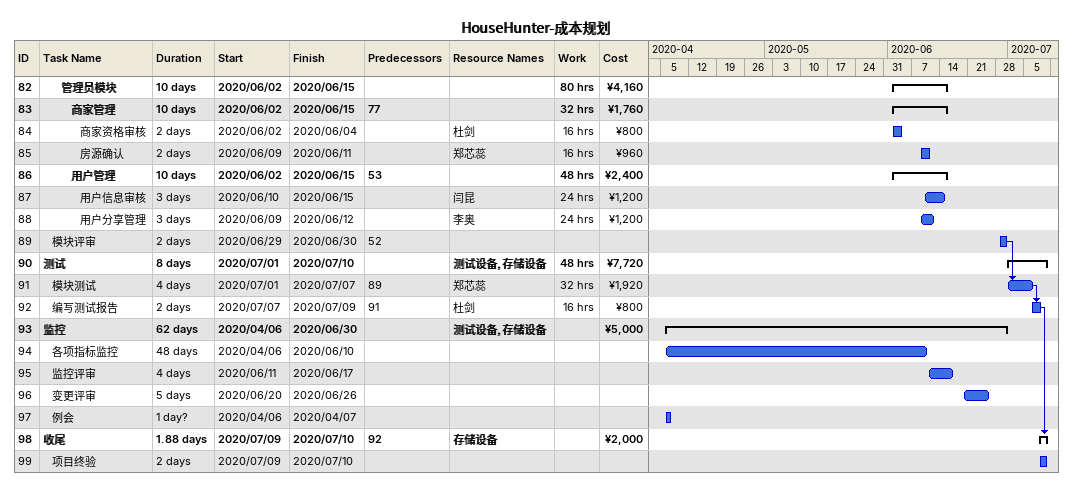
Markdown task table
HouseHunter-成本规划

| ID | Level | Task | Duration | Start | Finish | Predecessors | Resources | Work (h) | Cost (¥) |
|---|---|---|---|---|---|---|---|---|---|
| 82 | 3 | **管理员模块** | 10d | 2020-06-02 | 2020-06-15 |  |  | 80 | 4160 |
| 83 | 4 | **商家管理** | 10d | 2020-06-02 | 2020-06-15 | 77 |  | 32 | 1760 |
| 84 | 5 | 商家资格审核 | 2d | 2020-06-02 | 2020-06-04 |  | 杜剑 | 16 | 800 |
| 85 | 5 | 房源确认 | 2d | 2020-06-09 | 2020-06-11 |  | 郑芯蕊 | 16 | 960 |
| 86 | 4 | **用户管理** | 10d | 2020-06-02 | 2020-06-15 | 53 |  | 48 | 2400 |
| 87 | 5 | 用户信息审核 | 3d | 2020-06-10 | 2020-06-15 |  | 闫昆 | 24 | 1200 |
| 88 | 5 | 用户分享管理 | 3d | 2020-06-09 | 2020-06-12 |  | 李奥 | 24 | 1200 |
| 89 | 2 | 模块评审 | 2d | 2020-06-29 | 2020-06-30 | 52 |  |  |  |
| 90 | 1 | **测试** | 8d | 2020-07-01 | 2020-07-10 |  | 测试设备, 存储设备 | 48 | 7720 |
| 91 | 2 | 模块测试 | 4d | 2020-07-01 | 2020-07-07 | 89 | 郑芯蕊 | 32 | 1920 |
| 92 | 2 | 编写测试报告 | 2d | 2020-07-07 | 2020-07-09 | 91 | 杜剑 | 16 | 800 |
| 93 | 1 | **监控** | 62d | 2020-04-06 | 2020-06-30 |  | 测试设备, 存储设备 |  | 5000 |
| 94 | 2 | 各项指标监控 | 48d | 2020-04-06 | 2020-06-10 |  |  |  |  |
| 95 | 2 | 监控评审 | 4d | 2020-06-11 | 2020-06-17 |  |  |  |  |
| 96 | 2 | 变更评审 | 5d | 2020-06-20 | 2020-06-26 |  |  |  |  |
| 97 | 2 | 例会 | 1d? | 2020-04-06 | 2020-04-07 |  |  |  |  |
| 98 | 1 | **收尾** | 1.88d | 2020-07-09 | 2020-07-10 | 92 | 存储设备 |  | 2000 |
| 99 | 2 | 项目终验 | 2d | 2020-07-09 | 2020-07-10 |  |  |  |  |
